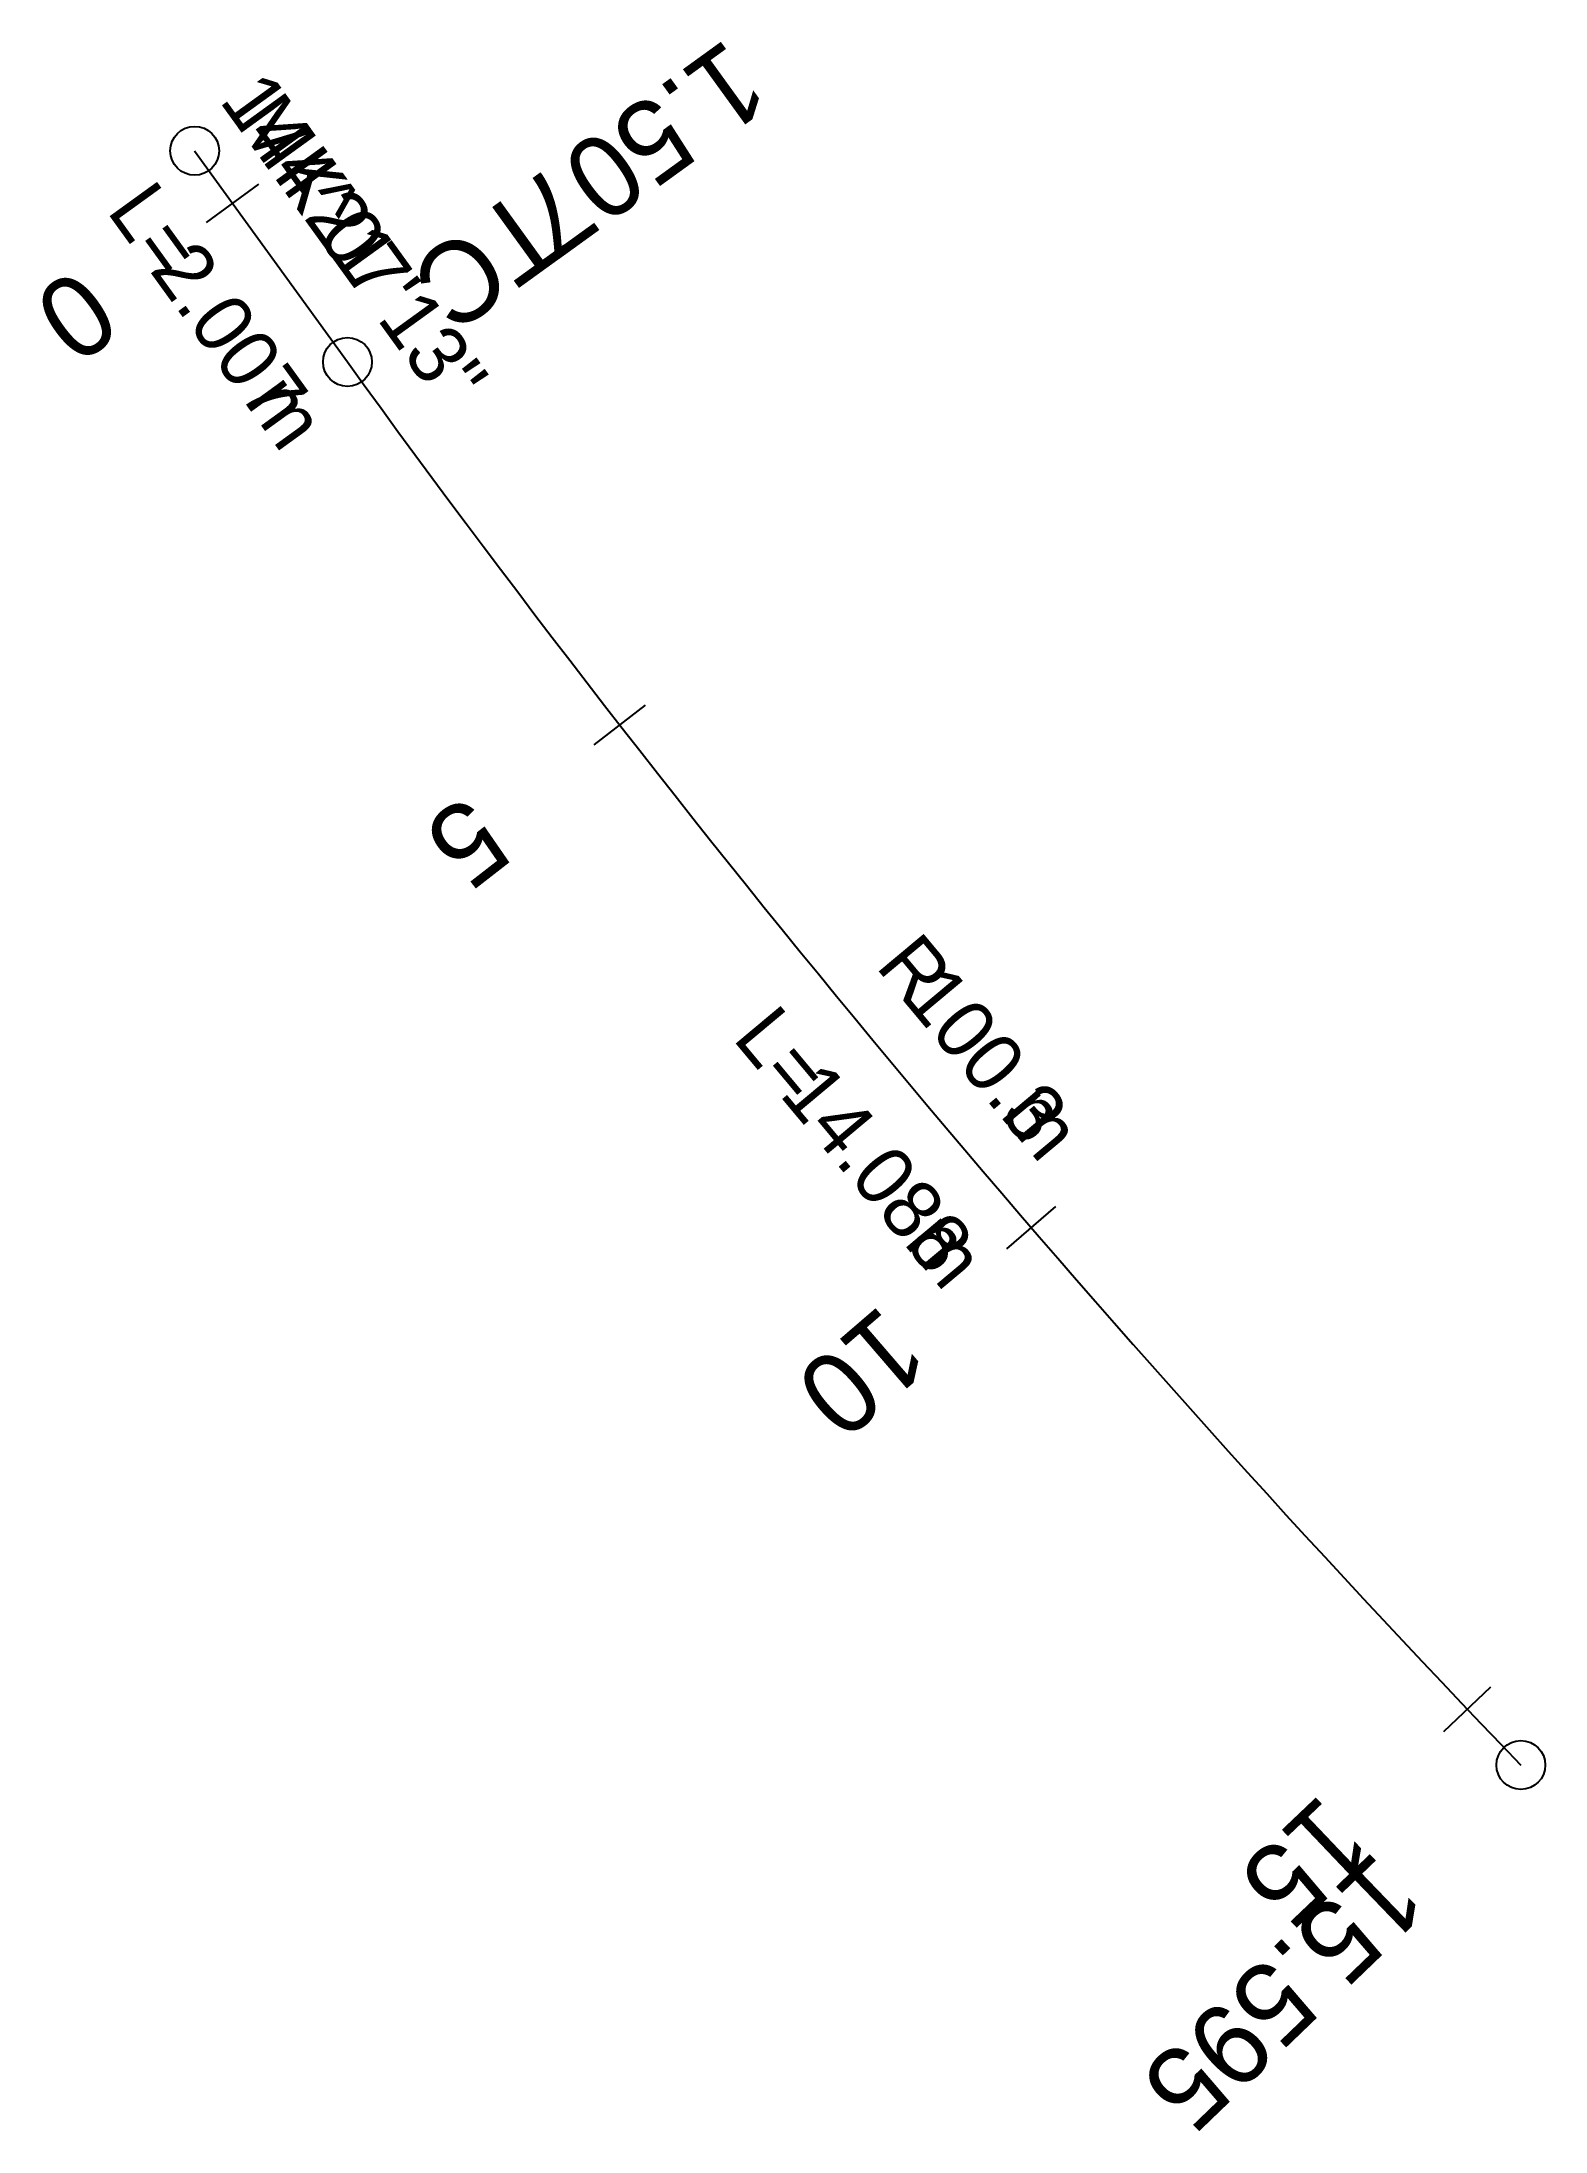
# Model space of a CAD drawing. Extents: x 268495.8 to 268507.4, y 5769944.5 to 5769960.5.
import ezdxf

# ---------------------------------------------------------------- set-up
doc = ezdxf.new("R2010")
doc.units = 0
for name, color, linetype in [('Default', 7, 'Continuous'), ('GEOM_HA_CONSTRUCTION', 7, 'Continuous'), ('GEOM_HA_RETAINING WALL', 7, 'Continuous'), ('GEOM_HA_RETAINING_WALL_SYM_CH_MAJOR', 7, 'Continuous'), ('GEOM_HA_RETAINING_WALL_SYM_TANGENT', 7, 'Continuous'), ('GEOM_HA_RETAINING_WALL_TEXT_CH_MAJOR', 7, 'Continuous'), ('GEOM_HA_RETAINING_WALL_TEXT_CH_TANGENT', 7, 'Continuous'), ('GEOM_HA_RETAINING_WALL_TEXT_LINE_BEARING', 7, 'Continuous'), ('GEOM_HA_RETAINING_WALL_TEXT_LINE_LENGTH', 7, 'Continuous'), ('GEOM_HA_RETAINING_WALL_TEXT_RADIUS', 7, 'Continuous'), ('GEOM_HA_RETAINING_WALL_TEXT_RADIUS_LENGTH', 7, 'Continuous')]:
    doc.layers.add(name, color=color, linetype=linetype)

msp = doc.modelspace()

# ---------------------------------------------------------------- linework, layer by layer
at = {"layer": 'Default'}
msp.add_arc((268579.459, 5770016.857), 100.3, 215.87966, 223.92761, dxfattribs=at)
at = {"layer": 'GEOM_HA_CONSTRUCTION'}
msp.add_line((268497.015, 5769959.698), (268498.191, 5769958.073), dxfattribs=at)
msp.add_arc((268579.459, 5770016.857), 100.3, 215.87966, 223.92761, dxfattribs=at)
at = {"layer": 'GEOM_HA_RETAINING_WALL_TEXT_CH_MAJOR'}
for p, q in [((268497.105, 5769959.147), (268497.51, 5769959.44)), ((268500.09, 5769955.125), (268500.484, 5769955.432)), ((268503.264, 5769951.246), (268503.643, 5769951.573)), ((268506.628, 5769947.531), (268506.99, 5769947.876))]:
    msp.add_line(p, q, dxfattribs=at)
at = {"layer": 'GEOM_HA_RETAINING_WALL_TEXT_CH_TANGENT'}
for centre in [(268497.015, 5769959.698), (268498.191, 5769958.073), (268507.221, 5769947.274)]:
    msp.add_circle(centre, 0.188, dxfattribs=at)

# ---------------------------------------------------------------- texts
at = {"layer": 'GEOM_HA_RETAINING WALL'}
for s, rotation, p in [('0', 215.8797, (268496.112, 5769958.814)), ('5', 217.8753, (268499.108, 5769954.757)), ('10', 220.7315, (268502.303, 5769950.831)), ('15', 223.5877, (268505.689, 5769947.068)), ('15.595', 223.9276, (268506.104, 5769946.632))]:
    msp.add_text(s, height=0.625, rotation=rotation, dxfattribs=at).set_placement(p)
at = {"layer": 'GEOM_HA_RETAINING_WALL_SYM_CH_MAJOR'}
for s, p in [('R', (268502.248, 5769953.42)), ('100.3', (268502.45, 5769953.178)), ('m', (268503.204, 5769952.276))]:
    msp.add_text(s, height=0.45, rotation=309.9036, dxfattribs=at).set_placement(p)
at = {"layer": 'GEOM_HA_RETAINING_WALL_SYM_TANGENT'}
for s, p in [('L=', (268501.147, 5769952.865)), ('14.088', (268501.507, 5769952.435)), ('m', (268502.464, 5769951.291))]:
    msp.add_text(s, height=0.45, rotation=309.9036, dxfattribs=at).set_placement(p)
at = {"layer": 'GEOM_HA_RETAINING_WALL_TEXT_LINE_BEARING'}
msp.add_text('MK21', height=0.45, rotation=305.8797, dxfattribs=at).set_placement((268497.318, 5769959.918))
at = {"layer": 'GEOM_HA_RETAINING_WALL_TEXT_LINE_LENGTH'}
msp.add_text('144^07\'13"', height=0.45, rotation=305.8797, dxfattribs=at).set_placement((268497.198, 5769960.085))
at = {"layer": 'GEOM_HA_RETAINING_WALL_TEXT_RADIUS'}
for s, p in [('1.507', (268501.116, 5769960.574)), ('TC', (268499.543, 5769959.437))]:
    msp.add_text(s, height=0.625, rotation=215.8797, dxfattribs=at).set_placement(p)
at = {"layer": 'GEOM_HA_RETAINING_WALL_TEXT_RADIUS_LENGTH'}
for s, p in [('L=', (268496.332, 5769959.235)), ('2.007', (268496.661, 5769958.78)), ('m', (268497.394, 5769957.766))]:
    msp.add_text(s, height=0.45, rotation=305.8797, dxfattribs=at).set_placement(p)

doc.saveas('drawing.dxf')
